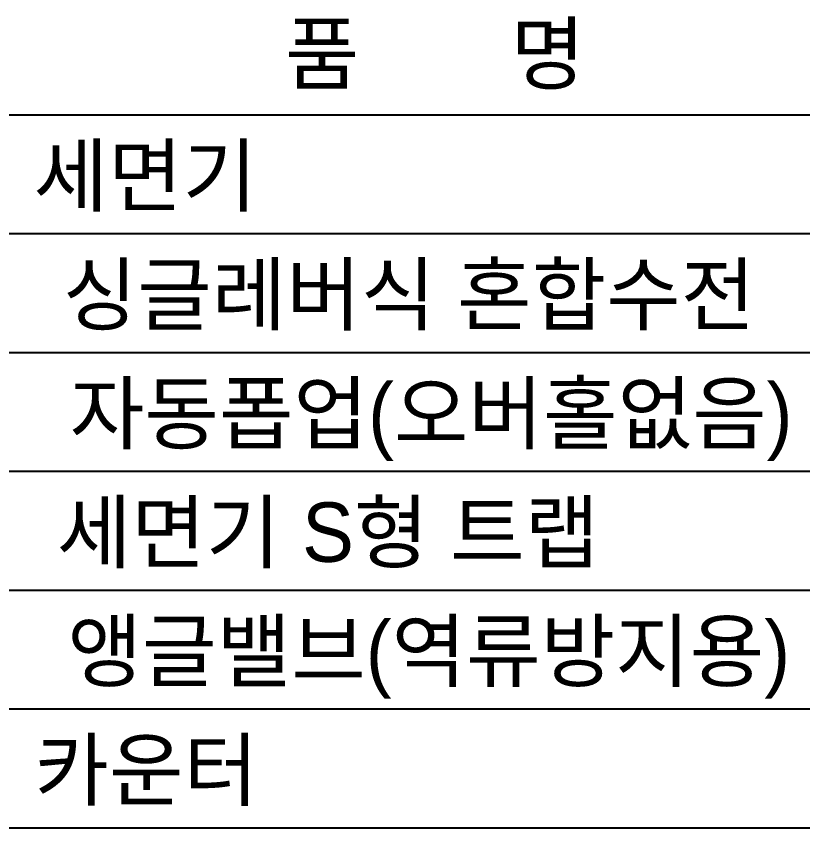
# Model space of a CAD drawing. Header units: millimetres. Extents: x 0 to 3800, y -67 to 2530.
# Drawn here: x 3168.6 to 3499.6, y 1950 to 2291.4 of the extents above; entities that cross this region are included whole.
import ezdxf
from ezdxf.enums import TextEntityAlignment as Align

# ---------------------------------------------------------------- set-up
doc = ezdxf.new("R2010")
doc.units = ezdxf.units.MM
doc.layers.add('TEXT', color=7, linetype='Continuous')
doc.layers.add('도각라인', color=7, linetype='Continuous')
doc.styles.add('타이틀', font='H2GTRM.TTF', dxfattribs={"height": 25})

msp = doc.modelspace()

# ---------------------------------------------------------------- linework, layer by layer
at = {"layer": '도각라인', "color": 7}
for p, q in [((2975, 2250), (3770, 2250)), ((2975, 2200), (3770, 2200)), ((2975, 2150), (3770, 2150)), ((2975, 2100), (3770, 2100)), ((2975, 2050), (3770, 2050)), ((2975, 2000), (3770, 2000)), ((2975, 1950), (3770, 1950))]:
    msp.add_line(p, q, dxfattribs=at)

# ---------------------------------------------------------------- texts
at = {"layer": 'TEXT', "style": '타이틀'}
for s, p in [('품       명', (3344.82, 2275.73)), ('세면기', (3222.97, 2224.38)), ('싱글레버식 혼합수전', (3333.92, 2174.38)), ('자동폽업(오버홀없음)', (3343.26, 2124.38)), ('세면기 S형 트랩', (3299.82, 2074.38)), ('앵글밸브(역류방지용)', (3342.26, 2024.38)), ('카운터', (3223.36, 1974.38))]:
    msp.add_text(s, height=25, dxfattribs=at).set_placement(p, align=Align.MIDDLE_CENTER)

doc.saveas('drawing.dxf')
